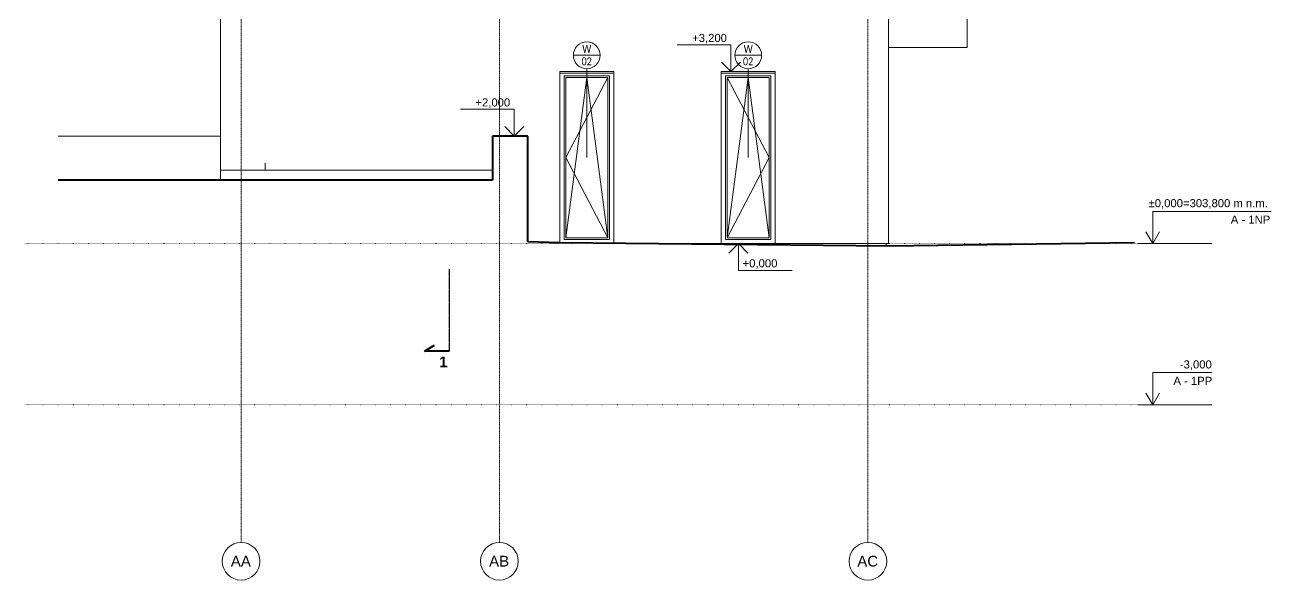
# Model space of a CAD drawing. Header units: millimetres. Extents: x -6736 to 224393, y -6260 to 72638.
# Drawn here: x 102687 to 125848, y -6260 to 4070 of the extents above; entities that cross this region are included whole.
import ezdxf

# ---------------------------------------------------------------- set-up
doc = ezdxf.new("R2010")
doc.units = ezdxf.units.MM
for name, pattern in [('HA_DashDot_10mm-S3mm', [10, 4, -3, 0, -3]), ('HA_DashDot_4mm-S1mm', [4, 2, -1, 0, -1]), ('HA_Dot-S4mm', [4, 0, -4])]:
    doc.linetypes.add(name, pattern=pattern)
for name, color, linetype, lineweight in [('A-DETL-____-THIN', 9, 'Continuous', 9), ('A-DETL-____-WIDE', 9, 'Continuous', 40), ('A-FLOR-____-OVHD', 9, 'HA_DashDot_4mm-S1mm', 25), ('A-FLOR-LEVL-OTLN', 9, 'Continuous', 9), ('A-GENM-____-OTLN', 9, 'Continuous', 9), ('A-GLAZ-____-IDEN', 9, 'Continuous', 9), ('A-GLAZ-____-OTLN', 9, 'Continuous', 5), ('A-WALL-____-OTLN', 9, 'Continuous', 9), ('G-____-____-DIMS', 9, 'Continuous', 5), ('G-____-____-TEXT', 9, 'Continuous', 5), ('S-GRID-____-IDEN', 9, 'Continuous', 9), ('S-GRID-____-OTLN', 9, 'Continuous', 5)]:
    doc.layers.add(name, color=color, linetype=linetype, lineweight=lineweight)
doc.styles.add('Arial', font='arial.ttf', dxfattribs={"height": 150})
doc.styles.add('Arial_1', font='arial.ttf', dxfattribs={"height": 200})
doc.styles.add('Arial_B', font='arialbd.ttf', dxfattribs={"height": 200})
doc.styles.add('Calibri', font='calibri.ttf', dxfattribs={"width": 0.8, "height": 150})

# ---------------------------------------------------------------- blocks, each defined once
blk = doc.blocks.new('HA_WD_SinglePanel - 1000x3200-2168127-A_pohled západní_DPS pohled')
at = {"layer": 'A-GLAZ-____-OTLN', "color": 250}
for p, q in [((-5645, 80), (-5645, 3120)), ((-5645, 3120), (-4805, 3120)), ((-5615, 3090), (-5615, 110)), ((-5615, 3090), (-4835, 3090)), ((-5225, 3090), (-5615, 110)), ((-4835, 3090), (-5615, 1600)), ((-4835, 110), (-5225, 3090)), ((-4835, 110), (-4835, 3090)), ((-4805, 3120), (-4805, 80)), ((-5615, 1600), (-4835, 110)), ((-4805, 80), (-5645, 80)), ((-5615, 110), (-4835, 110))]:
    blk.add_line(p, q, dxfattribs=at)
blk = doc.blocks.new('HA_WD_SinglePanel - 1000x3200-2168126-A_pohled západní_DPS pohled')
at = {"layer": 'A-GLAZ-____-OTLN', "color": 250}
for p, q in [((-2645, 80), (-2645, 3120)), ((-2645, 3120), (-1805, 3120)), ((-2615, 3090), (-2615, 110)), ((-2615, 3090), (-1835, 3090)), ((-2615, 110), (-2225, 3090)), ((-2615, 3090), (-1835, 1600)), ((-2225, 3090), (-1835, 110)), ((-1835, 110), (-1835, 3090)), ((-1805, 3120), (-1805, 80)), ((-1835, 1600), (-2615, 110)), ((-1805, 80), (-2645, 80)), ((-2615, 110), (-1835, 110))]:
    blk.add_line(p, q, dxfattribs=at)
blk = doc.blocks.new('TB_Porotherm KPVarioUNI_1250mm - TB_Porotherm KPVarioUNI_1250mm-1997363-A_pohled západní_DPS pohled')
at = {"layer": 'A-GENM-____-OTLN', "color": 7}
blk.add_line((-9725, 6570), (-10725, 6570), dxfattribs=at)
blk = doc.blocks.new('185-01_OBJEKT A_Central_rvt-4-A_pohled západní_DPS pohled')
at = {"layer": 'A-WALL-____-OTLN', "color": 7}
for p, q in [((-12035, 1180), (-12035, 9128)), ((-12035, 9096), (-12035, 1180)), ((385, 5459), (385, 0)), ((385, 0), (385, 5400)), ((1844, 3650), (1844, 4200)), ((385, 3650), (1844, 3650)), ((-5725, 12), (-5725, 3200)), ((-5725, 3200), (-4725, 3200)), ((-4725, 3200), (-4725, 2)), ((-2725, 0), (-2725, 3200)), ((-2725, 3200), (-1725, 3200)), ((-1725, 3200), (-1725, 0)), ((-4567, 0), (-2725, 0)), ((-1725, 0), (-2725, 0)), ((-1725, 0), (385, 0)), ((340, -49), (340, 0))]:
    blk.add_line(p, q, dxfattribs=at)
at = {"layer": 'A-GENM-____-OTLN', "lineweight": 9}
for p in [(5000, -3400), (8000, -3400)]:
    blk.add_blockref('TB_Porotherm KPVarioUNI_1250mm - TB_Porotherm KPVarioUNI_1250mm-1997363-A_pohled západní_DPS pohled', p, dxfattribs=at)
at = {"layer": 'A-GLAZ-____-OTLN', "lineweight": 9}
for name in ['HA_WD_SinglePanel - 1000x3200-2168127-A_pohled západní_DPS pohled', 'HA_WD_SinglePanel - 1000x3200-2168126-A_pohled západní_DPS pohled']:
    blk.add_blockref(name, (0, 0), dxfattribs=at)
blk = doc.blocks.new('Level - _0_000-367059-A_pohled západní_DPS pohled')
at = {"layer": 'A-FLOR-LEVL-OTLN'}
for p, q in [((5293, 600), (5293, 0)), ((7493, 600), (5293, 600)), ((5293, 0), (5168, 217)), ((5293, 0), (5418, 217)), ((6393, 0), (5018, 0))]:
    blk.add_line(p, q, dxfattribs=at)
blk = doc.blocks.new('Grid - Radius 3_5mm-353793-A_pohled západní_DPS pohled')
at = {"layer": 'S-GRID-____-IDEN'}
blk.add_circle((0, -5909.84375), 350, dxfattribs=at)
blk = doc.blocks.new('Level - Generic Level-367061-A_pohled západní_DPS pohled')
at = {"layer": 'A-FLOR-LEVL-OTLN'}
for p, q in [((6393, 7950), (5293, 7950)), ((5293, 7950), (5293, 7350)), ((5293, 7350), (5168, 7567)), ((5293, 7350), (5418, 7567)), ((6393, 7350), (5018, 7350))]:
    blk.add_line(p, q, dxfattribs=at)
blk = doc.blocks.new('Spot Elevations - Flipped-794089-A_pohled západní_DPS pohled')
at = {"layer": 'G-____-____-DIMS', "lineweight": 9}
for p, q in [((-2997, 8073), (-2820, 8250)), ((-2820, 8250), (-2643, 8073)), ((-2820, 7750), (-2820, 8250)), ((-1820, 7750), (-2820, 7750))]:
    blk.add_line(p, q, dxfattribs=at)
blk = doc.blocks.new('Spot Elevations - Default-792506-A_pohled západní_DPS pohled')
at = {"layer": 'G-____-____-DIMS', "lineweight": 9}
for p, q in [((-1856, 10250), (-2856, 10250)), ((-2856, 10250), (-2856, 9750)), ((-3033, 9927), (-2856, 9750)), ((-2856, 9750), (-2679, 9927))]:
    blk.add_line(p, q, dxfattribs=at)
blk = doc.blocks.new('HA_TAG_WD - Type Mark-1502833-A_pohled západní_DPS pohled')
at = {"layer": 'A-GLAZ-____-IDEN'}
blk.add_line((-9475, 10720), (-8975, 10720), dxfattribs=at)
blk.add_circle((-9225, 10720), 250, dxfattribs=at)

msp = doc.modelspace()

# ---------------------------------------------------------------- linework, layer by layer
at = {"layer": 'A-DETL-____-THIN'}
for p, q in [((107152, 1500), (107152, 1370)), ((111380, 1370), (106320, 1370))]:
    msp.add_line(p, q, dxfattribs=at)
at = {"layer": 'A-DETL-____-WIDE'}
for p, q in [((111732, 2000), (111380, 2000)), ((111380, 2000), (111380, 1180)), ((112032, 2000), (111732, 2000)), ((112032, 33), (112032, 2000)), ((111380, 1180), (103305, 1180)), ((112630, 12), (112032, 33)), ((118752, -50), (112630, 12)), ((123307, 14), (118752, -50)), ((110112, -2000), (110301, -1887)), ((110572, -2000), (110112, -2000))]:
    msp.add_line(p, q, dxfattribs=at)
at = {"layer": 'A-FLOR-____-OVHD'}
msp.add_line((110572, -475), (110572, -2000), dxfattribs=at)
at = {"layer": 'A-FLOR-LEVL-OTLN', "linetype": 'HA_Dot-S4mm'}
msp.add_line((102687, 0), (123648, 0), dxfattribs=at)
at = {"layer": 'A-FLOR-LEVL-OTLN', "linetype": 'HA_Dot-S4mm', "lineweight": 5}
msp.add_line((102687, -3000), (123648, -3000), dxfattribs=at)
at = {"layer": 'A-GLAZ-____-IDEN'}
for p, q in [((113130, 1600), (113130, 3250)), ((116130, 1600), (116130, 3250))]:
    msp.add_line(p, q, dxfattribs=at)
at = {"layer": 'A-WALL-____-OTLN'}
msp.add_line((106320, 2000), (103305, 2000), dxfattribs=at)
at = {"layer": 'G-____-____-DIMS', "lineweight": 9}
for p, q in [((115803, 3200), (115810, 3200)), ((111775, 2000), (111782, 2000))]:
    msp.add_line(p, q, dxfattribs=at)
at = {"layer": 'S-GRID-____-OTLN', "linetype": 'HA_DashDot_10mm-S3mm', "lineweight": 9}
for p, q in [((106705, -3060), (106705, 14688)), ((118355, -3060), (118355, 14688)), ((106705, -5560), (106705, -3060)), ((111505, -5560), (111505, -3060)), ((118355, -5560), (118355, -3060))]:
    msp.add_line(p, q, dxfattribs=at)

# ---------------------------------------------------------------- block references
at = {"color": 50, "lineweight": 5}
msp.add_blockref('185-01_OBJEKT A_Central_rvt-4-A_pohled západní_DPS pohled', (118355, 0), dxfattribs=at)
at = {"layer": 'A-FLOR-LEVL-OTLN'}
for name, p in [('Level - _0_000-367059-A_pohled západní_DPS pohled', (118355, 0)), ('Level - Generic Level-367061-A_pohled západní_DPS pohled', (118355, -10350))]:
    msp.add_blockref(name, p, dxfattribs=at)
at = {"layer": 'A-GLAZ-____-IDEN'}
msp.add_blockref('HA_TAG_WD - Type Mark-1502833-A_pohled západní_DPS pohled', (122355, -7215), dxfattribs=at)
at = {"layer": 'G-____-____-DIMS', "lineweight": 9, "extrusion": (0, 0, -1)}
for p in [(-112954, -6550), (-108926, -7750)]:
    msp.add_blockref('Spot Elevations - Default-792506-A_pohled západní_DPS pohled', p, dxfattribs=at)
at = {"layer": 'G-____-____-DIMS', "lineweight": 9}
msp.add_blockref('Spot Elevations - Flipped-794089-A_pohled západní_DPS pohled', (118769, -8250), dxfattribs=at)
at = {"layer": 'S-GRID-____-IDEN'}
for p in [(106705, 0), (111505, 0), (118355, 0)]:
    msp.add_blockref('Grid - Radius 3_5mm-353793-A_pohled západní_DPS pohled', p, dxfattribs=at)

# ---------------------------------------------------------------- texts
at = {"layer": 'A-FLOR-LEVL-OTLN', "lineweight": 5, "char_height": 150, "attachment_point": 1, "style": 'Arial'}
for s, insert, width in [('±0,000=303,800 m n.m.', (123571, 828), 2749.79), ('A - 1NP', (125099, 523), 897.89), ('-3,000', (124152, -2172), 737.55), ('A - 1PP', (124033, -2477), 881.86)]:
    msp.add_mtext(s, dxfattribs=dict(at, insert=insert, width=width))
at = {"layer": 'A-GLAZ-____-IDEN', "lineweight": 5, "char_height": 150, "attachment_point": 1, "style": 'Calibri'}
for s, insert, width in [('\\fCalibri|b0|i0|c254|p34|;\\W.8;W', (113047, 3695), 211.65), ('\\fCalibri|b0|i0|c254|p34|;\\W.8;W', (116047, 3695), 211.65), ('02', (113033, 3467), 243.71), ('02', (116033, 3467), 243.71)]:
    msp.add_mtext(s, dxfattribs=dict(at, insert=insert, width=width))
at = {"layer": 'G-____-____-TEXT', "color": 7, "lineweight": 9, "insert": (110388, -2101), "char_height": 200, "width": 192.41, "attachment_point": 1, "style": 'Arial_B'}
msp.add_mtext('\\fArial|b1|i0|c254|p34|;1', dxfattribs=at)
at = {"layer": 'S-GRID-____-IDEN', "lineweight": 5, "char_height": 200, "attachment_point": 1, "style": 'Arial_1'}
for s, insert, width in [('AA', (106514, -5808), 464.98), ('AB', (111314, -5808), 464.98), ('AC', (118157, -5808), 481.01)]:
    msp.add_mtext(s, dxfattribs=dict(at, insert=insert, width=width))

# ---------------------------------------------------------------- next in the draw order: texts
at = {"layer": 'G-____-____-DIMS', "lineweight": 9, "char_height": 150, "width": 773.13, "attachment_point": 1, "line_spacing_factor": 0.941778, "style": 'Arial', "bg_fill": 3, "box_fill_scale": 1.25, "bg_fill_color": 256, "bg_fill_true_color": 13158600, "bg_fill_transparency": 0}
for s, insert in [('+3,200', (115088, 3902)), ('+2,000', (111060, 2702)), ('+0,000', (116026, -291))]:
    msp.add_mtext(s, dxfattribs=dict(at, insert=insert))

# ---------------------------------------------------------------- next in the draw order: linework, layer by layer
at = {"layer": 'S-GRID-____-OTLN', "linetype": 'HA_DashDot_10mm-S3mm', "lineweight": 9}
msp.add_line((111505, -3060), (111505, 14688), dxfattribs=at)

# ---------------------------------------------------------------- next in the draw order: block references
at = {"layer": 'A-GLAZ-____-IDEN'}
msp.add_blockref('HA_TAG_WD - Type Mark-1502833-A_pohled západní_DPS pohled', (125355, -7215), dxfattribs=at)

doc.saveas('drawing.dxf')
